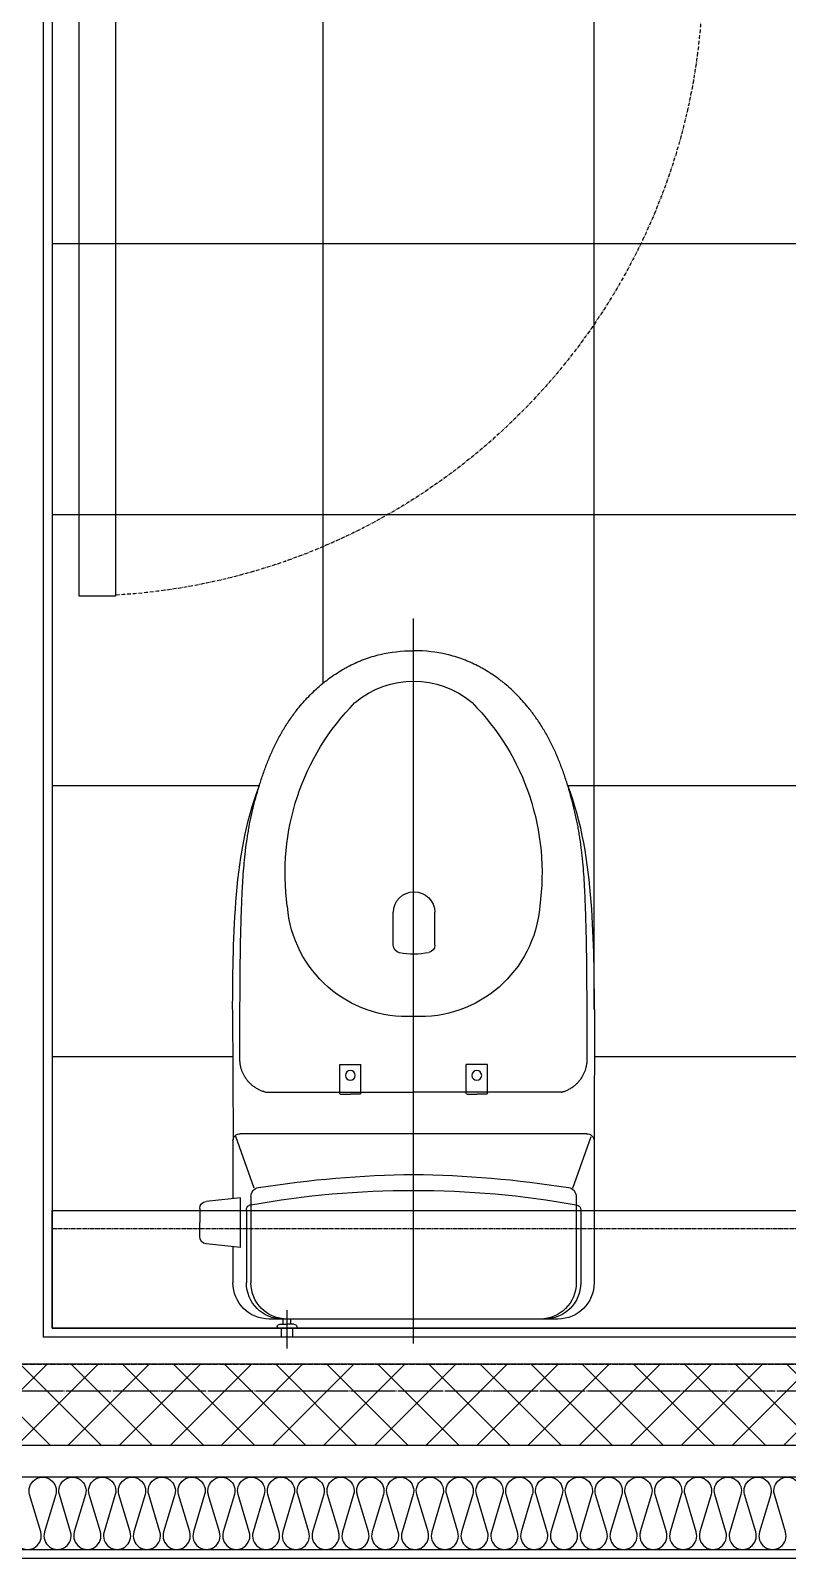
# Model space of a CAD drawing. Header units: millimetres. Extents: x 18456 to 179493, y -203649 to 469211.
# Drawn here: x 106876 to 107713, y 132679 to 134370 of the extents above; entities that cross this region are included whole.
import ezdxf

# ---------------------------------------------------------------- set-up
doc = ezdxf.new("R2010")
doc.units = ezdxf.units.MM
for name, pattern in [('X-평면도(기본형)$0$CEN', [52.5, 50, -1, 0.5, -1]), ('X-평면도(기본형)$0$CENN', [6.3, 4, -1, 0.3, -1]), ('X-평면도(기본형)$0$HID', [2.8, 1.8, -1]), ('X-평면도(기본형)$0$HID2', [7.5, 6, -1.5])]:
    doc.linetypes.add(name, pattern=pattern)
for name, color, linetype, true_color in [('X-평면도(기본형)$0$40HAT', 9, 'Continuous', 0x808080), ('X-평면도(기본형)$0$CEN', 1, 'X-평면도(기본형)$0$CEN', 0xff0000), ('X-평면도(기본형)$0$DOOR', 4, 'Continuous', 0x00ffff), ('X-평면도(기본형)$0$FIN', 9, 'Continuous', 0x808080), ('X-평면도(기본형)$0$FUR', 6, 'Continuous', 0xff00ff), ('X-평면도(기본형)$0$INS', 9, 'Continuous', 0x808080), ('X-평면도(기본형)$0$INSUL', 9, 'Continuous', 0x808080), ('X-평면도(기본형)$0$KITC', 6, 'Continuous', 0xff00ff), ('X-평면도(기본형)$0$MC', 7, 'Continuous', 0x7f7fff), ('X-평면도(기본형)$0$TIL', 5, 'Continuous', 0x0000ff), ('X-평면도(기본형)$0$UIS', 7, 'X-평면도(기본형)$0$HID2', 0x000000), ('X-평면도(기본형)$0$W1', 2, 'Continuous', 0xffff00), ('X-평면도(기본형)$0$W2', 3, 'Continuous', 0x00ff00)]:
    doc.layers.add(name, color=color, linetype=linetype, true_color=true_color)

# ---------------------------------------------------------------- blocks, each defined once
blk = doc.blocks.new('X-평면도(기본형)$0$IC708')
at = {"layer": 'X-평면도(기본형)$0$FUR'}
for p, q in [((284262.2, 50655.8), (284105.2, 50655.8)), ((284407.7, 50656.2), (284262.2, 50655.8)), ((284270.3, 50647.8), (284270.3, 50264.1)), ((284065.2, 50615.8), (284065.2, 50296.1)), ((284316.3, 50537.7), (284346.8, 50537.7)), ((284346.8, 50537.7), (284346.8, 50514.2)), ((284316.3, 50514.2), (284346.8, 50514.2)), ((284479.1, 50479.6), (284515.4, 50479.6)), ((284478.9, 50433.5), (284515.4, 50433.5)), ((284316.3, 50397.7), (284346.8, 50397.7)), ((284346.8, 50374.2), (284346.8, 50397.7)), ((284316.3, 50374.2), (284346.8, 50374.2)), ((284055.2, 50321.9), (284045, 50321.9)), ((284045, 50321.9), (284045, 50309.9)), ((284057, 50326.6), (284055.2, 50326.6)), ((284055.2, 50326.6), (284055.2, 50305.1)), ((284059.5, 50323.6), (284059.5, 50315.8)), ((284045, 50309.9), (284055.2, 50309.9)), ((284057, 50305.1), (284055.2, 50305.1)), ((284059.5, 50320), (284065.2, 50320)), ((284059.5, 50308.1), (284059.5, 50315.8)), ((284059.5, 50311.6), (284065.2, 50311.6)), ((284145.3, 50256.1), (284105.2, 50256.1)), ((284144.4, 50264.5), (284199.4, 50264.5)), ((284144.4, 50264.5), (284148.4, 50226.5)), ((284199.4, 50264.5), (284195.3, 50226.5)), ((284262.2, 50256.1), (284198.5, 50256.1)), ((284407.7, 50255.7), (284263, 50256.2)), ((284156.4, 50219.3), (284171.9, 50219.3)), ((284187.4, 50219.3), (284171.9, 50219.3))]:
    blk.add_line(p, q, dxfattribs=at)
at = {"layer": 'X-평면도(기본형)$0$FUR', "ltscale": 30}
for p, q in [((284210.2, 50632.3), (284267.1, 50652.5)), ((284186.2, 50641), (284105.2, 50641)), ((284200.8, 50636), (284105.2, 50636)), ((284191.7, 50636), (284190.7, 50638.1)), ((284075.2, 50315.8), (284032.6, 50315.8)), ((284200.8, 50276), (284105.2, 50276)), ((284191.7, 50276), (284190.7, 50273.8)), ((284210.2, 50279.6), (284267.1, 50259.4)), ((284186.2, 50271), (284105.2, 50271))]:
    blk.add_line(p, q, dxfattribs=at)
at = {"layer": 'X-평면도(기본형)$0$FUR', "linetype": 'Continuous'}
for p, q in [((284316.3, 50619.8), (284316.3, 50456)), ((284314, 50536.7), (284314, 50526)), ((284314, 50515.2), (284314, 50526)), ((284315, 50537.7), (284316.3, 50537.7)), ((284315, 50514.2), (284316.3, 50514.2)), ((284315, 50514.2), (284316.3, 50514.2)), ((284316.3, 50292.1), (284316.3, 50456)), ((284314, 50396.7), (284314, 50386)), ((284315, 50397.7), (284315.1, 50397.7)), ((284315, 50397.7), (284316.3, 50397.7)), ((284314, 50375.2), (284314, 50386)), ((284315, 50374.2), (284316.3, 50374.2))]:
    blk.add_line(p, q, dxfattribs=at)
at = {"layer": 'X-평면도(기본형)$0$FUR', "color": 1, "ltscale": 30, "true_color": 0xff0000}
blk.add_line((284038.3, 50456), (284840.4, 50456), dxfattribs=at)
at = {"layer": 'X-평면도(기본형)$0$FUR'}
for centre in [(284334.8, 50526), (284334.8, 50386)]:
    blk.add_circle(centre, 5.41, dxfattribs=at)
for centre, radius, start, end in [((284105.2, 50615.8), 40, 90, 180), ((284262.3, 50647.8), 8, 0, 90.1413), ((284105.2, 50601), 40, 90, 180), ((284105.2, 50596), 40, 90, 180), ((284200.8, 50626), 10, 9.0759, 90), ((283058.1, 50443.4), 1167.2, 0.6154, 9.0759), ((284532.6, 50463.3), 132.7, 94.5982, 183.1792), ((284558.8, 50329.7), 268.5, 45.3716, 97.8899), ((284671.7, 50456), 99.6, 319.4521, 40.5479), ((284479.1, 50471), 8.57, 90, 168.5807), ((284515.1, 50456.6), 23, 270.7437, 89.2563), ((284552.8, 50456.1), 83.8, 168.5807, 190.7683), ((283058.1, 50468.5), 1167.2, 350.9241, 359.3846), ((284532.6, 50448.6), 132.7, 176.8208, 265.4018), ((284478.9, 50442.1), 8.57, 190.7683, 270), ((284558.8, 50582.2), 268.5, 262.1101, 314.6284), ((284056.4, 50323.6), 3.06, 0, 79.0464), ((284056.4, 50308.1), 3.06, 280.9536, 360), ((284105.2, 50316), 40, 180, 270), ((284105.2, 50311), 40, 180, 270), ((284105.2, 50296.1), 40, 180, 270), ((284200.8, 50286), 10, 270, 350.9241), ((284262.3, 50264.1), 8, 269.8587, 0), ((284156.4, 50227.3), 8, 186.0875, 270), ((284187.4, 50227.3), 8, 270, 353.9125)]:
    blk.add_arc(centre, radius, start, end, dxfattribs=at)
at = {"layer": 'X-평면도(기본형)$0$FUR', "ltscale": 30}
for centre, radius, start, end in [((284186.2, 50636), 5, 24.9671, 90), ((283182.2, 50456), 1025.4, 349.8897, 10.1103), ((284186.2, 50276), 5, 270, 335.0329)]:
    blk.add_arc(centre, radius, start, end, dxfattribs=at)
at = {"layer": 'X-평면도(기본형)$0$FUR', "linetype": 'Continuous'}
for centre, start, end in [((284315, 50536.7), 90, 179), ((284315, 50515.2), 181, 270), ((284315, 50396.7), 90, 179), ((284315, 50375.2), 181, 270)]:
    blk.add_arc(centre, 1, start, end, dxfattribs=at)
for points, degree, knots in [([(284316.3, 50619.8), (284316.4, 50620.1, 0), (284316.5, 50620.4, 0), (284316.7, 50621.1, 0), (284316.9, 50622, 0), (284317.3, 50622.9, 0), (284317.7, 50624.2, 0), (284317.9, 50624.8, 0), (284318.5, 50626, 0), (284318.7, 50626.6, 0), (284319.6, 50628.3, 0), (284320.2, 50629.4, 0), (284321.6, 50631.6, 0), (284322.4, 50632.7, 0), (284323.6, 50634.2, 0), (284324.2, 50634.9, 0), (284324.8, 50635.7, 0), (284325.1, 50636, 0), (284325.3, 50636.1, 0), (284325.5, 50636.4, 0), (284326.5, 50637.4, 0), (284327.5, 50638.4, 0), (284328.6, 50639.3, 0), (284328.8, 50639.4, 0), (284329, 50639.6, 0), (284329.4, 50639.9, 0), (284329.7, 50640.2, 0), (284330.5, 50640.8, 0), (284331, 50641.2, 0), (284332.1, 50641.9, 0), (284332.6, 50642.2, 0), (284333.7, 50642.9, 0), (284334.2, 50643.2, 0), (284334.8, 50643.5, 0)], 3, [0, 0, 0, 0, 0.03125, 0.03125, 0.0625, 0.125, 0.125, 0.1875, 0.1875, 0.25, 0.25, 0.375, 0.375, 0.5, 0.5, 0.5625, 0.59375, 0.59375, 0.609375, 0.609375, 0.625, 0.75, 0.75, 0.765625, 0.765625, 0.78125, 0.8125, 0.8125, 0.875, 0.875, 0.9375, 0.9375, 1, 1, 1, 1]), ([(284334.8, 50643.5), (284335.2, 50643.8, 0), (284335.7, 50644, 0), (284336.7, 50644.5, 0), (284338.1, 50645.2, 0), (284340.6, 50646.2, 0), (284343, 50646.9, 0), (284344.3, 50647.2, 0), (284344.8, 50647.3, 0), (284345.1, 50647.4, 0), (284345.9, 50647.5, 0), (284346.4, 50647.6, 0), (284347.5, 50647.8, 0), (284348.1, 50647.9, 0), (284348.9, 50648, 0), (284349.2, 50648, 0), (284349.7, 50648.1, 0), (284350.3, 50648.1, 0), (284351, 50648.2, 0), (284351.4, 50648.2, 0), (284351.6, 50648.2, 0), (284351.6, 50648.2, 0), (284351.7, 50648.2, 0), (284351.7, 50648.2, 0), (284351.8, 50648.2, 0), (284352.4, 50648.2, 0), (284353.1, 50648.2, 0), (284353.8, 50648.2, 0), (284353.9, 50648.2, 0), (284354, 50648.2, 0), (284354.2, 50648.2, 0), (284354.6, 50648.2, 0), (284355.5, 50648.2, 0), (284356.9, 50648.2, 0), (284358, 50648.2, 0), (284359.1, 50648.2, 0), (284359.7, 50648.2, 0), (284362.4, 50648.2, 0), (284364.6, 50648.2, 0), (284367.9, 50648.2, 0), (284369, 50648.2, 0), (284371.2, 50648.2, 0), (284376.6, 50648.2, 0), (284399.7, 50648.1, 0), (284421.6, 50648, 0), (284441.3, 50647.9, 0), (284443.5, 50647.9, 0), (284447.9, 50647.8, 0), (284454.5, 50647.8, 0), (284469.8, 50647.6, 0), (284491.8, 50647.2, 0), (284509.9, 50646.7, 0), (284519.2, 50646.4, 0), (284520.3, 50646.3, 0), (284520.8, 50646.3, 0), (284522.5, 50646.2, 0), (284525.8, 50646.1, 0), (284531.2, 50645.9, 0), (284535.6, 50645.7, 0), (284538.9, 50645.5, 0), (284540, 50645.5, 0), (284542.2, 50645.4, 0), (284552.1, 50644.8, 0), (284561.9, 50644.2, 0), (284572.9, 50643.1, 0), (284575, 50642.9, 0), (284579.4, 50642.5, 0), (284586, 50641.7, 0), (284594.7, 50640.5, 0), (284601.2, 50639.5, 0), (284604.4, 50638.9, 0), (284605.5, 50638.8, 0), (284607.7, 50638.4, 0), (284613.1, 50637.4, 0), (284620.6, 50635.8, 0), (284627.1, 50634.4, 0), (284631.3, 50633.3, 0), (284633.5, 50632.8, 0), (284639.8, 50631.2, 0), (284644.1, 50630, 0), (284652.5, 50627.6, 0), (284656.7, 50626.3, 0), (284665.1, 50623.6, 0), (284669.3, 50622.2, 0), (284675.5, 50619.9, 0), (284677.5, 50619.1, 0), (284681.6, 50617.5, 0), (284687.7, 50615.1, 0), (284695.8, 50611.5, 0), (284701.7, 50608.6, 0), (284704.7, 50607.1, 0), (284705.7, 50606.6, 0), (284707.6, 50605.6, 0), (284712.5, 50603, 0), (284719.1, 50599.1, 0), (284724.7, 50595.5, 0), (284728.3, 50593.1, 0), (284730.1, 50591.8, 0), (284735.5, 50588, 0), (284739, 50585.3, 0), (284742.4, 50582.5, 0)], 3, [0, 0, 0, 0, 0.003906, 0.003906, 0.007812, 0.015625, 0.023437, 0.025391, 0.025391, 0.027344, 0.027344, 0.03125, 0.03125, 0.035156, 0.035156, 0.037109, 0.037109, 0.039062, 0.041016, 0.041992, 0.041992, 0.042236, 0.042236, 0.04248, 0.04248, 0.042969, 0.046875, 0.047363, 0.047363, 0.047852, 0.047852, 0.048828, 0.050781, 0.054688, 0.058594, 0.058594, 0.0625, 0.0625, 0.078125, 0.078125, 0.085937, 0.085937, 0.09375, 0.125, 0.25, 0.25, 0.265625, 0.265625, 0.28125, 0.3125, 0.375, 0.4375, 0.441406, 0.441406, 0.445312, 0.445312, 0.453125, 0.46875, 0.484375, 0.484375, 0.492187, 0.492187, 0.5, 0.5625, 0.5625, 0.578125, 0.578125, 0.59375, 0.625, 0.640625, 0.640625, 0.648437, 0.648437, 0.65625, 0.6875, 0.703125, 0.703125, 0.71875, 0.71875, 0.75, 0.75, 0.78125, 0.78125, 0.8125, 0.8125, 0.828125, 0.828125, 0.84375, 0.875, 0.890625, 0.890625, 0.898437, 0.898437, 0.90625, 0.9375, 0.953125, 0.953125, 0.96875, 0.96875, 1, 1, 1, 1]), ([(284334.8, 50643.5), (284334.8, 50643.5, 0), (284334.8, 50643.5, 0), (284334.8, 50643.5, 0), (284334.8, 50643.5, 0), (284334.8, 50643.5, 0), (284334.8, 50643.5, 0), (284334.8, 50643.5, 0), (284334.8, 50643.6, 0), (284334.8, 50643.6, 0), (284334.8, 50643.6, 0), (284334.8, 50643.6, 0), (284334.8, 50643.5, 0), (284334.8, 50643.5, 0), (284334.8, 50643.5, 0), (284334.8, 50643.5, 0), (284334.8, 50643.5, 0), (284334.8, 50643.5, 0)], 3, [0, 0, 0, 0, 0.1845, 0.236777, 0.29007, 0.34436, 0.399626, 0.455843, 0.512986, 0.571029, 0.629943, 0.689698, 0.750265, 0.81161, 0.873703, 0.936511, 1, 1, 1, 1]), ([(284742.4, 50582.5), (284744.8, 50580.6, 0), (284747.1, 50578.6, 0), (284751.6, 50574.6, 0), (284753.8, 50572.5, 0), (284760.2, 50566.2, 0), (284765.3, 50560.6, 0), (284770.1, 50554.7, 0), (284771.9, 50552.3, 0), (284772.8, 50551.1, 0), (284775.5, 50547.5, 0), (284779, 50542.6, 0), (284783, 50536.1, 0), (284785.3, 50532.2, 0), (284786.7, 50529.6, 0), (284787.4, 50528.2, 0), (284789.5, 50524.2, 0), (284790.8, 50521.5, 0), (284792.6, 50517.3, 0), (284793.2, 50515.9, 0), (284794.4, 50513.1, 0), (284794.9, 50511.7, 0), (284796.5, 50507.4, 0), (284797.4, 50504.6, 0), (284799.2, 50498.8, 0), (284803.1, 50484.2, 0), (284804.8, 50469, 0), (284804.8, 50456.9, 0)], 3, [0, 0, 0, 0, 0.0625, 0.0625, 0.125, 0.125, 0.25, 0.28125, 0.28125, 0.3125, 0.3125, 0.375, 0.4375, 0.46875, 0.46875, 0.5, 0.5, 0.5625, 0.5625, 0.59375, 0.59375, 0.625, 0.625, 0.6875, 0.6875, 0.75, 1, 1, 1, 1]), ([(284742.4, 50329.4), (284744.8, 50331.3, 0), (284747.1, 50333.3, 0), (284751.6, 50337.3, 0), (284753.8, 50339.4, 0), (284760.2, 50345.8, 0), (284765.3, 50351.3, 0), (284770.1, 50357.2, 0), (284771.9, 50359.6, 0), (284772.8, 50360.8, 0), (284775.5, 50364.4, 0), (284779, 50369.4, 0), (284783, 50375.8, 0), (284785.3, 50379.7, 0), (284786.7, 50382.4, 0), (284787.4, 50383.7, 0), (284789.5, 50387.7, 0), (284790.8, 50390.5, 0), (284792.6, 50394.6, 0), (284793.2, 50396, 0), (284794.4, 50398.8, 0), (284794.9, 50400.2, 0), (284796.5, 50404.5, 0), (284797.4, 50407.4, 0), (284799.2, 50413.1, 0), (284803.1, 50427.8, 0), (284804.8, 50442.9, 0), (284804.8, 50455, 0), (284804.8, 50455.3, 0), (284804.8, 50455.6, 0), (284804.8, 50456, 0)], 3, [0, 0, 0, 0, 0.0625, 0.0625, 0.125, 0.125, 0.25, 0.28125, 0.28125, 0.3125, 0.3125, 0.375, 0.4375, 0.46875, 0.46875, 0.5, 0.5, 0.5625, 0.5625, 0.59375, 0.59375, 0.625, 0.625, 0.6875, 0.6875, 0.75, 1, 1, 1, 1.006803, 1.006803, 1.006803, 1.006803]), ([(284804.8, 50456.9), (284804.8, 50456.5, 0), (284804.8, 50456, 0), (284804.8, 50456, 0), (284804.8, 50456, 0)], 2, [0, 0, 0, 1, 1, 1.004333, 1.004333, 1.004333]), ([(284334.8, 50268.4), (284335.2, 50268.1, 0), (284335.7, 50267.9, 0), (284336.7, 50267.4, 0), (284338.1, 50266.7, 0), (284340.6, 50265.7, 0), (284343, 50265, 0), (284344.3, 50264.7, 0), (284344.8, 50264.6, 0), (284345.1, 50264.5, 0), (284345.9, 50264.4, 0), (284346.4, 50264.3, 0), (284347.5, 50264.1, 0), (284348.1, 50264, 0), (284348.9, 50263.9, 0), (284349.2, 50263.9, 0), (284349.7, 50263.9, 0), (284350.3, 50263.8, 0), (284351, 50263.8, 0), (284351.4, 50263.7, 0), (284351.6, 50263.7, 0), (284351.6, 50263.7, 0), (284351.7, 50263.7, 0), (284351.7, 50263.7, 0), (284351.8, 50263.7, 0), (284352.4, 50263.7, 0), (284353.1, 50263.7, 0), (284353.8, 50263.7, 0), (284353.9, 50263.7, 0), (284354, 50263.7, 0), (284354.2, 50263.7, 0), (284354.6, 50263.7, 0), (284355.5, 50263.7, 0), (284356.9, 50263.7, 0), (284358, 50263.7, 0), (284359.1, 50263.7, 0), (284359.7, 50263.7, 0), (284362.4, 50263.7, 0), (284364.6, 50263.7, 0), (284367.9, 50263.7, 0), (284369, 50263.7, 0), (284371.2, 50263.7, 0), (284376.6, 50263.7, 0), (284399.7, 50263.8, 0), (284421.6, 50263.9, 0), (284441.3, 50264, 0), (284443.5, 50264, 0), (284447.9, 50264.1, 0), (284454.5, 50264.1, 0), (284469.8, 50264.3, 0), (284491.8, 50264.7, 0), (284509.9, 50265.2, 0), (284519.2, 50265.6, 0), (284520.3, 50265.6, 0), (284520.8, 50265.6, 0), (284522.5, 50265.7, 0), (284525.8, 50265.8, 0), (284531.2, 50266, 0), (284535.6, 50266.2, 0), (284538.9, 50266.4, 0), (284540, 50266.4, 0), (284542.2, 50266.6, 0), (284552.1, 50267.1, 0), (284561.9, 50267.8, 0), (284572.9, 50268.8, 0), (284575, 50269, 0), (284579.4, 50269.5, 0), (284586, 50270.2, 0), (284594.7, 50271.4, 0), (284601.2, 50272.4, 0), (284604.4, 50273, 0), (284605.5, 50273.2, 0), (284607.7, 50273.5, 0), (284613.1, 50274.5, 0), (284620.6, 50276.1, 0), (284627.1, 50277.5, 0), (284631.3, 50278.6, 0), (284633.5, 50279.1, 0), (284639.8, 50280.7, 0), (284644.1, 50281.9, 0), (284652.5, 50284.3, 0), (284656.7, 50285.6, 0), (284665.1, 50288.3, 0), (284669.3, 50289.7, 0), (284675.5, 50292, 0), (284677.5, 50292.8, 0), (284681.6, 50294.4, 0), (284687.7, 50296.8, 0), (284695.8, 50300.4, 0), (284701.7, 50303.3, 0), (284704.7, 50304.8, 0), (284705.7, 50305.3, 0), (284707.6, 50306.3, 0), (284712.5, 50308.9, 0), (284719.1, 50312.8, 0), (284724.7, 50316.4, 0), (284728.3, 50318.8, 0), (284730.1, 50320.1, 0), (284735.5, 50323.9, 0), (284739, 50326.6, 0), (284742.4, 50329.4, 0)], 3, [0, 0, 0, 0, 0.003906, 0.003906, 0.007812, 0.015625, 0.023437, 0.025391, 0.025391, 0.027344, 0.027344, 0.03125, 0.03125, 0.035156, 0.035156, 0.037109, 0.037109, 0.039062, 0.041016, 0.041992, 0.041992, 0.042236, 0.042236, 0.04248, 0.04248, 0.042969, 0.046875, 0.047363, 0.047363, 0.047852, 0.047852, 0.048828, 0.050781, 0.054688, 0.058594, 0.058594, 0.0625, 0.0625, 0.078125, 0.078125, 0.085937, 0.085937, 0.09375, 0.125, 0.25, 0.25, 0.265625, 0.265625, 0.28125, 0.3125, 0.375, 0.4375, 0.441406, 0.441406, 0.445312, 0.445312, 0.453125, 0.46875, 0.484375, 0.484375, 0.492187, 0.492187, 0.5, 0.5625, 0.5625, 0.578125, 0.578125, 0.59375, 0.625, 0.640625, 0.640625, 0.648437, 0.648437, 0.65625, 0.6875, 0.703125, 0.703125, 0.71875, 0.71875, 0.75, 0.75, 0.78125, 0.78125, 0.8125, 0.8125, 0.828125, 0.828125, 0.84375, 0.875, 0.890625, 0.890625, 0.898437, 0.898437, 0.90625, 0.9375, 0.953125, 0.953125, 0.96875, 0.96875, 1, 1, 1, 1]), ([(284316.3, 50292.1), (284316.4, 50291.8, 0), (284316.5, 50291.5, 0), (284316.7, 50290.8, 0), (284316.9, 50289.9, 0), (284317.3, 50289, 0), (284317.7, 50287.7, 0), (284317.9, 50287.1, 0), (284318.5, 50285.9, 0), (284318.7, 50285.4, 0), (284319.6, 50283.6, 0), (284320.2, 50282.5, 0), (284321.6, 50280.3, 0), (284322.4, 50279.2, 0), (284323.6, 50277.7, 0), (284324.2, 50277, 0), (284324.8, 50276.3, 0), (284325.1, 50275.9, 0), (284325.3, 50275.8, 0), (284325.5, 50275.5, 0), (284326.5, 50274.5, 0), (284327.5, 50273.5, 0), (284328.6, 50272.6, 0), (284328.8, 50272.5, 0), (284329, 50272.3, 0), (284329.4, 50272, 0), (284329.7, 50271.7, 0), (284330.5, 50271.1, 0), (284331, 50270.7, 0), (284332.1, 50270, 0), (284332.6, 50269.7, 0), (284333.7, 50269, 0), (284334.2, 50268.7, 0), (284334.8, 50268.4, 0)], 3, [0, 0, 0, 0, 0.03125, 0.03125, 0.0625, 0.125, 0.125, 0.1875, 0.1875, 0.25, 0.25, 0.375, 0.375, 0.5, 0.5, 0.5625, 0.59375, 0.59375, 0.609375, 0.609375, 0.625, 0.75, 0.75, 0.765625, 0.765625, 0.78125, 0.8125, 0.8125, 0.875, 0.875, 0.9375, 0.9375, 1, 1, 1, 1]), ([(284334.8, 50268.4), (284334.8, 50268.4, 0), (284334.8, 50268.4, 0), (284334.8, 50268.4, 0), (284334.8, 50268.4, 0), (284334.8, 50268.4, 0), (284334.8, 50268.4, 0), (284334.8, 50268.4, 0), (284334.8, 50268.4, 0), (284334.8, 50268.4, 0), (284334.8, 50268.4, 0), (284334.8, 50268.4, 0), (284334.8, 50268.4, 0), (284334.8, 50268.4, 0), (284334.8, 50268.4, 0), (284334.8, 50268.4, 0), (284334.8, 50268.4, 0), (284334.8, 50268.4, 0)], 3, [0, 0, 0, 0, 0.1845, 0.236777, 0.29007, 0.34436, 0.399626, 0.455843, 0.512986, 0.571029, 0.629943, 0.689698, 0.750265, 0.81161, 0.873703, 0.936511, 1, 1, 1, 1])]:
    blk.add_open_spline(points, degree=degree, knots=knots, dxfattribs=at)
at = {"layer": 'X-평면도(기본형)$0$FUR'}
for points in [[(284407.7, 50656.2), (284440.7, 50656.1, 0), (284527.5, 50655.8, 0), (284614.7, 50642.5, 0), (284655.6, 50626.7, 0)], [(284407.7, 50255.7), (284440.7, 50255.8, 0), (284527.5, 50256.2, 0), (284614.7, 50269.4, 0), (284655.6, 50285.3, 0)]]:
    blk.add_open_spline(points, degree=3, knots=[0, 0, 0, 0, 129.171274, 260.661175, 260.661175, 260.661175, 260.661175], dxfattribs=at)
blk.add_open_spline([(284804.8, 50456), (284804.8, 50456, 0), (284804.8, 50456, 0), (284804.8, 50456, 0)], degree=3, dxfattribs=at)
blk.add_open_spline([(284804.8, 50456), (284804.8, 50456, 0), (284804.8, 50456, 0), (284804.8, 50456, 0)], degree=3, dxfattribs=at)
at = {"layer": 'X-평면도(기본형)$0$FUR', "linetype": 'Continuous'}
blk.add_open_spline([(284804.8, 50456), (284804.8, 50456, 0), (284804.8, 50456, 0)], degree=2, dxfattribs=at)
blk = doc.blocks.new('X-평면도(기본형)$0$ba15002200')
at = {"layer": 'X-평면도(기본형)$0$FUR', "linetype": 'X-평면도(기본형)$0$HID', "ltscale": 0.5}
blk.add_line((110, 1400), (110, 0), dxfattribs=at)
at = {"layer": 'X-평면도(기본형)$0$FUR'}
blk.add_lwpolyline([(0, 0), (130, 0), (130, 1400), (0, 1400)], close=True, dxfattribs=at)
at = {"layer": 'X-평면도(기본형)$0$MC'}
blk.add_lwpolyline([(0, 2200), (1500, 2200), (1500, 0), (0, 0)], close=True, dxfattribs=at)
at = {"layer": 'X-평면도(기본형)$0$TIL'}
for p, q in [((600, 1400), (600, 570.8)), ((900, 1400), (900, 0)), ((1200, 1400), (1200, 0)), ((300, 847.5), (300, 600.1)), ((352.5, 600), (1500, 600)), ((713.8, 300), (1500, 300)), ((600, 229.2), (600, 0)), ((300, 200), (300, 0))]:
    blk.add_line(p, q, dxfattribs=at)
at = {"layer": 'X-평면도(기본형)$0$FUR'}
blk.add_blockref('X-평면도(기본형)$0$IC708', (-284055.2, -50056, -0.5), dxfattribs=at)
blk = doc.blocks.new('X-평면도(기본형)$0$wd160750')
at = {"layer": 'X-평면도(기본형)$0$DOOR', "color": 1, "true_color": 0xff0000}
for p, q in [((23, 0), (0, 140)), ((23, 140), (0, 0)), ((727, 0), (750, 140)), ((727, 140), (750, 0))]:
    blk.add_line(p, q, dxfattribs=at)
at = {"layer": 'X-평면도(기본형)$0$DOOR', "color": 6, "true_color": 0xff00ff}
blk.add_lwpolyline([(30, 150), (70, 150), (70, 840), (30, 840)], close=True, dxfattribs=at)
at = {"layer": 'X-평면도(기본형)$0$DOOR'}
for points in [[(0, 140), (0, 150), (30, 150), (30, 95), (25, 95), (25, 140)], [(0, 0), (0, 140), (23, 140), (23, 0)], [(750, 140), (750, 150), (720, 150), (720, 95), (725, 95), (725, 140)], [(750, 0), (750, 140), (727, 140), (727, 0)], [(40, 110), (30, 110), (30, 90), (25, 90), (25, 0), (30, 0), (30, 10), (40, 10)], [(710, 110), (720, 110), (720, 90), (725, 90), (725, 0), (720, 0), (720, 10), (710, 10)], [(-20, 0), (40, 0), (40, -12), (-20, -12)], [(710, 0), (770, 0), (770, -12), (710, -12)]]:
    blk.add_lwpolyline(points, close=True, dxfattribs=at)
at = {"layer": 'X-평면도(기본형)$0$DOOR', "color": 8, "true_color": 0x808080}
blk.add_lwpolyline([(30, 150), (720, 150), (720, 110), (30, 110)], close=True, dxfattribs=at)
at = {"layer": 'X-평면도(기본형)$0$DOOR', "color": 1, "linetype": 'X-평면도(기본형)$0$CENN', "true_color": 0xff0000}
blk.add_arc((30, 150), 690, 0, 86.6766, dxfattribs=at)
blk = doc.blocks.new('U45 (X-평면도(기본형)$0$ins-l)')
at = {"layer": 'X-평면도(기본형)$0$INSUL', "color": 8, "true_color": 0x808080}
for p, q in [((284.2, 24.2), (268.7, 75.8)), ((304.8, 75.8), (289.3, 24.2)), ((325.4, 24.2), (309.9, 75.8)), ((346, 75.8), (330.6, 24.2)), ((366.6, 24.2), (351.2, 75.8)), ((387.2, 75.8), (371.8, 24.2)), ((407.8, 24.2), (392.4, 75.8)), ((428.4, 75.8), (413, 24.2)), ((449.1, 24.2), (433.6, 75.8)), ((469.7, 75.8), (454.2, 24.2)), ((490.3, 24.2), (474.8, 75.8)), ((510.9, 75.8), (495.4, 24.2)), ((531.5, 24.2), (516, 75.8)), ((552.1, 75.8), (536.6, 24.2)), ((572.7, 24.2), (557.3, 75.8)), ((593.3, 75.8), (577.9, 24.2)), ((613.9, 24.2), (598.5, 75.8)), ((634.5, 75.8), (619.1, 24.2)), ((655.2, 24.2), (639.7, 75.8)), ((675.8, 75.8), (660.3, 24.2)), ((696.4, 24.2), (680.9, 75.8)), ((717, 75.8), (701.5, 24.2)), ((737.6, 24.2), (722.1, 75.8)), ((758.2, 75.8), (742.7, 24.2)), ((778.8, 24.2), (763.4, 75.8)), ((799.4, 75.8), (784, 24.2)), ((820, 24.2), (804.6, 75.8)), ((840.6, 75.8), (825.2, 24.2)), ((861.3, 24.2), (845.8, 75.8)), ((881.9, 75.8), (866.4, 24.2)), ((902.5, 24.2), (887, 75.8)), ((923.1, 75.8), (907.6, 24.2)), ((943.7, 24.2), (928.2, 75.8)), ((964.3, 75.8), (948.8, 24.2)), ((984.9, 24.2), (969.5, 75.8)), ((1005.5, 75.8), (990.1, 24.2)), ((1026.1, 24.2), (1010.7, 75.8)), ((1046.7, 75.8), (1031.3, 24.2)), ((1067.4, 24.2), (1051.9, 75.8)), ((1088, 75.8), (1072.5, 24.2)), ((1108.6, 24.2), (1093.1, 75.8)), ((1129.2, 75.8), (1113.7, 24.2)), ((1149.8, 24.2), (1134.3, 75.8)), ((1170.4, 75.8), (1154.9, 24.2)), ((1191, 24.2), (1175.6, 75.8)), ((1211.6, 75.8), (1196.2, 24.2)), ((1232.2, 24.2), (1216.8, 75.8)), ((1252.8, 75.8), (1237.4, 24.2)), ((1273.5, 24.2), (1258, 75.8)), ((1294.1, 75.8), (1278.6, 24.2)), ((1314.7, 24.2), (1299.2, 75.8))]:
    blk.add_line(p, q, dxfattribs=at)
at = {"layer": 'X-평면도(기본형)$0$INSUL', "color": 8, "true_color": 0x808080, "extrusion": (0, 0, -1)}
for centre in [(-286.8, 81.2), (-328, 81.2), (-369.2, 81.2), (-410.4, 81.2), (-451.6, 81.2), (-492.9, 81.2), (-534.1, 81.2), (-575.3, 81.2), (-616.5, 81.2), (-657.7, 81.2), (-699, 81.2), (-740.2, 81.2), (-781.4, 81.2), (-822.6, 81.2), (-863.8, 81.2), (-905.1, 81.2), (-946.3, 81.2), (-987.5, 81.2), (-1028.7, 81.2), (-1069.9, 81.2), (-1111.1, 81.2), (-1152.4, 81.2), (-1193.6, 81.2), (-1234.8, 81.2), (-1276, 81.2), (-1317.2, 81.2)]:
    blk.add_arc(centre, 18.8, 343.3008, 196.6992, dxfattribs=at)
at = {"layer": 'X-평면도(기본형)$0$INSUL', "color": 8, "true_color": 0x808080}
for centre in [(266.1, 18.8), (307.4, 18.8), (348.6, 18.8), (389.8, 18.8), (431, 18.8), (472.2, 18.8), (513.5, 18.8), (554.7, 18.8), (595.9, 18.8), (637.1, 18.8), (678.3, 18.8), (719.6, 18.8), (760.8, 18.8), (802, 18.8), (843.2, 18.8), (884.4, 18.8), (925.7, 18.8), (966.9, 18.8), (1008.1, 18.8), (1049.3, 18.8), (1090.5, 18.8), (1131.8, 18.8), (1173, 18.8), (1214.2, 18.8), (1255.4, 18.8), (1296.6, 18.8)]:
    blk.add_arc(centre, 18.8, 163.3008, 16.6992, dxfattribs=at)

msp = doc.modelspace()

# ---------------------------------------------------------------- hatches: boundary and pattern name
at = {"layer": 'X-평면도(기본형)$0$40HAT'}
h = msp.add_hatch(dxfattribs=at)
h.set_pattern_fill('H3', color=256, scale=40, style=0, pattern_type=2)
h.set_pattern_definition([(315, (-266331.984, -31820.326), (28.2842712, 28.2842712), []), (45, (-266331.984, -31820.326), (-28.2842712, 28.2842712), [])])
h.paths.add_polyline_path([(109139.6, 134473.9), (109229.6, 134473.9), (109229.6, 132803.9), (106859.6, 132803.9), (106859.6, 132893.9), (109139.6, 132893.9)], flags=0)

# ---------------------------------------------------------------- linework, layer by layer
at = {"layer": 'X-평면도(기본형)$0$CEN'}
msp.add_line((109169.6, 132863.9), (106459.6, 132863.9), dxfattribs=at)
at = {"layer": 'X-평면도(기본형)$0$FIN'}
for p in [(106889.6, 134583.9), (109109.6, 132923.9)]:
    msp.add_line(p, (106889.6, 132923.9), dxfattribs=at)
at = {"layer": 'X-평면도(기본형)$0$INS'}
for p, q in [((110039.6, 132768.9), (106659.6, 132768.9)), ((104204.6, 132688.9), (110119.6, 132688.9))]:
    msp.add_line(p, q, dxfattribs=at)
at = {"layer": 'X-평면도(기본형)$0$UIS'}
msp.add_lwpolyline([(104649.6, 141223.9), (104649.6, 133128.9), (106659.6, 133128.9), (106659.6, 132803.9), (106859.6, 132803.9), (106859.6, 132893.9), (109139.6, 132893.9), (109139.6, 133128.9), (109679.6, 133128.9), (109679.6, 134473.9)], dxfattribs=at)
at = {"layer": 'X-평면도(기본형)$0$W1'}
msp.add_line((110129.6, 132678.9), (102994.6, 132678.9), dxfattribs=at)
at = {"layer": 'X-평면도(기본형)$0$W2'}
for p, q in [((109139.6, 132893.9), (106859.6, 132893.9)), ((109229.6, 132803.9), (106859.6, 132803.9))]:
    msp.add_line(p, q, dxfattribs=at)

# ---------------------------------------------------------------- block references
at = {"layer": 'X-평면도(기본형)$0$DOOR', "xscale": -1, "rotation": 180.0000000119528}
msp.add_blockref('X-평면도(기본형)$0$wd160750', (106899.6, 134583.9), dxfattribs=at)
at = {"layer": 'X-평면도(기본형)$0$INSUL', "xscale": 0.7999999999999996, "yscale": 0.7999999999999996, "zscale": 0.7999999999999996}
msp.add_blockref('U45 (X-평면도(기본형)$0$ins-l)', (106659.6, 132688.9), dxfattribs=at)
at = {"layer": 'X-평면도(기본형)$0$KITC', "xscale": -1, "rotation": 270}
msp.add_blockref('X-평면도(기본형)$0$ba15002200', (106899.6, 132933.9), dxfattribs=at)

doc.saveas('drawing.dxf')
